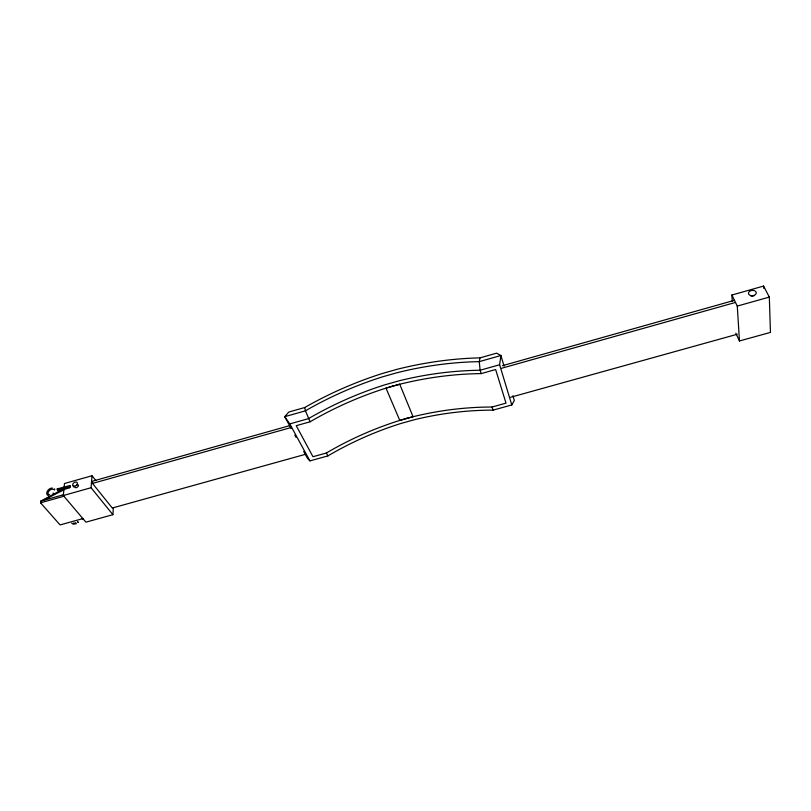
<?xml version="1.0" encoding="UTF-8"?>
<svg xmlns="http://www.w3.org/2000/svg" width="811" height="811" viewBox="0 0 811 811"><rect width="100%" height="100%" fill="white"/><g stroke="black" fill="none" stroke-linecap="round" stroke-linejoin="round"><path stroke-width="1.22" d="M95.86 480.578L91.998 475.743L64.485 483.508L63.299 495.531L85.925 522.162L112.901 514.681L113.327 507.564M112.901 514.681L91.065 487.725L91.998 475.743M305.605 454.272L112.283 508.021L92.505 483.437L92.677 481.146L290.064 425.532M83.432 518.442L60.075 524.93L40.55 502.81L40.743 501.137L62.112 489.672M303.679 451.413L307.237 457.921L309.924 460.891L327.897 455.904A315.165 281.792 -29.7 0 1 401.06 423.433L414.309 419.743A315.084 280.981 -31 0 1 493.058 410.133L511.792 404.942L499.606 364.757L500.904 355.512L496.575 353.17L479.97 357.874L475.003 358.016A351.69 306.558 -30 0 0 397.045 369.319L382.133 373.557A351.812 307.46 -28.9 0 0 309.133 405.034L304.754 407.517L288.838 412.029L284.722 416.682L291.24 428.624M479.97 357.874L479.271 361.635L480.112 370.252L481.207 373.597L495.643 369.532L506.013 403.148L492.044 407.021A316.32 281.539 -30.9 0 0 413.063 416.722L406.027 418.527M82.215 518.614L82.702 519.445M58.453 491.121L57.966 490.087L69.939 486.904L69.837 487.705L58.422 491.162L57.905 490.189M70.172 486.61L69.716 485.566L70.151 486.174M511.792 404.942L514.336 400.431L512.927 395.707M69.584 486.57L69.837 487.705M73.436 486.174L73.527 486.995M57.449 490.016L57.317 488.871L57.449 490.016L68.976 486.955M42.699 500.59L64.069 489.743M75.007 523.014L75.869 522.679M76.386 523.683L73.264 524.19L71.692 523.196M393.213 385.935L386.006 388.134A329.773 288.118 -28.8 0 0 310.096 421.781L296.238 425.684L312.965 456.725L326.387 452.994A316.402 282.35 -29.6 0 1 399.782 420.422L406.757 418.324M732.303 301.256L731.887 295.022L763.587 286.07L769.325 297.09L770.45 332.388L739.46 340.975L735.79 333.24M504.087 366.156L500.904 355.512L479.271 361.635L473.036 361.797A342.323 297.576 -29.9 0 0 396.761 372.796L382.386 376.882A342.455 298.448 -28.8 0 0 310.937 407.69L305.433 410.822L284.722 416.682L289.78 423.92L308.454 418.648A331.121 288.675 -28.8 0 1 384.627 384.89L398.394 380.988A331 287.834 -29.9 0 1 480.112 370.252L499.606 364.757M502.344 365.72L734.239 300.374M92.505 483.437L291.565 427.397M501.705 368.245L735.273 302.493M40.743 501.137L63.603 494.71M63.299 495.531L91.065 487.725M739.46 340.975L737.28 306.092L769.325 297.09M40.55 502.81L64.464 496.089M510.595 397.278L737.27 334.254M57.317 488.871L69.716 485.566M392.453 386.148L399.732 384.252A329.651 287.276 -30 0 1 481.207 373.597M74.176 523.146L73.507 523.075M52.32 488.029C48.701 487.685 44.017 493.98 48.599 495.795M53.05 489.246C49.42 488.161 45.649 494.923 49.714 494.73M53.445 493.483C54.438 494.761 52.441 492.226 53.384 493.453M289.78 423.92L309.924 460.891M294.788 435.132L295.974 437.301M310.096 421.781L305.433 410.822L304.754 407.517M326.387 452.994L327.897 455.904M731.887 295.022L737.28 306.092M492.044 407.021L493.058 410.133M763.587 286.07L763.668 288.321M77.116 484.735A1.51 0.993 -36.4 0 1 76.863 485.363M78.282 484.785A2.129 1.389 -36.4 0 1 77.065 487.33A2.129 1.389 -36.4 0 1 74.653 486.894M755.051 290.977A3.913 2.666 -5.4 0 1 753.814 295.457A3.913 2.666 -5.4 0 1 748.472 293.095A3.913 2.666 -5.4 0 1 754.22 290.612M754.048 295.64A2.21 1.5 -5.4 0 1 750.57 295.569M53.992 489.398C54.398 491.375 55.432 487.624 53.992 489.398M399.732 384.252L386.006 388.134L399.782 420.422L413.063 416.722L399.732 384.252M78.191 522.345L77.481 521.483L78.17 522.325M74.744 486.195A2.686 1.754 -36.4 0 0 77.197 482.606A2.686 1.754 -36.4 0 0 73.071 483.66A2.686 1.754 -36.4 0 0 74.744 486.195"/></g></svg>
